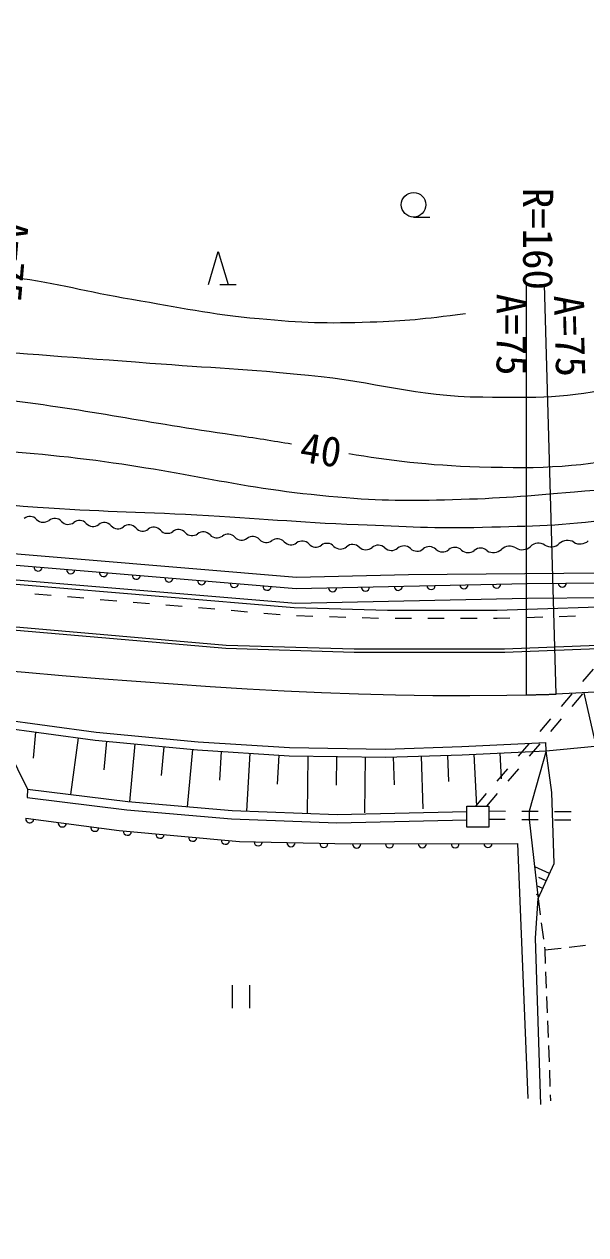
# Model space of a CAD drawing. Units: millimetres, scale not verified. Extents: x 40000 to 680000, y 20000 to 380000.
# Drawn here: x 219408 to 253626, y 247386 to 321184 of the extents above; entities that cross this region are included whole.
import ezdxf
from ezdxf.enums import TextEntityAlignment as Align

# ---------------------------------------------------------------- set-up
doc = ezdxf.new("R2010")
doc.units = ezdxf.units.MM
doc.header["$LTSCALE"] = 1000
doc.linetypes.add('LONG_DASHED_DOTTED', pattern=[15.25, 12, -1.5, 0.25, -1.5])
for name, color, linetype, lineweight in [('M-BGD', 7, 'Continuous', 13), ('M-BMK', 7, 'LONG_DASHED_DOTTED', 13), ('M-STR-HTXT', 7, 'Continuous', 13)]:
    doc.layers.add(name, color=color, linetype=linetype, lineweight=lineweight)
doc.styles.add('ＭＳ ゴシック', font='')
doc.styles.get('ＭＳ ゴシック').set_extended_font_data('MS Gothic')

msp = doc.modelspace()

# ---------------------------------------------------------------- linework, layer by layer
at = {"layer": 'M-BGD'}
for p, q in [((243133, 309426), (244133, 309426)), ((230630, 305321), (231230, 307321)), ((231230, 307321), (231830, 305321)), ((231330, 305321), (232330, 305321)), ((250019, 280308), (250023, 305279)), ((251831, 280351), (251107, 305318)), ((220059, 286457), (221056, 286374)), ((222052, 286290), (223049, 286207)), ((224045, 286123), (225042, 286040)), ((226038, 285956), (227035, 285872)), ((228031, 285789), (229028, 285705)), ((230024, 285622), (231021, 285538)), ((232017, 285455), (233014, 285371)), ((234010, 285288), (235007, 285204)), ((236004, 285130), (237003, 285101)), ((238003, 285071), (239003, 285041)), ((240002, 285011), (241002, 284982)), ((242001, 284966), (243001, 284966)), ((244001, 284966), (245001, 284966)), ((246001, 284966), (247001, 284966)), ((248001, 284966), (248226, 284966)), ((248226, 284966), (249001, 284991)), ((250001, 285023), (251000, 285054)), ((251999, 285086), (252999, 285118)), ((253441, 281112), (254092, 281871)), ((252139, 279594), (252790, 280353)), ((252798, 279594), (253449, 280353)), ((217735, 278347), (219608, 274544)), ((250837, 278075), (251488, 278834)), ((251496, 278075), (252147, 278834)), ((220093, 278028), (219947, 276451)), ((222690, 277677), (222223, 274225)), ((224419, 277471), (224254, 275737)), ((226153, 277306), (225818, 273789)), ((227912, 277138), (227744, 275380)), ((229670, 276970), (229337, 273483)), ((231417, 276851), (231307, 275103)), ((248394, 276757), (248467, 275175)), ((249536, 276557), (250186, 277316)), ((251211, 276888), (250174, 273207)), ((250194, 276557), (250845, 277316)), ((251211, 276888), (255234, 277283)), ((233165, 276740), (232943, 273213)), ((234929, 276629), (234817, 274865)), ((236694, 276572), (236640, 273076)), ((238442, 276545), (238415, 274797)), ((240190, 276518), (240137, 273117)), ((241890, 276513), (241946, 274813)), ((243590, 276569), (243695, 273347)), ((245201, 276621), (245254, 275010)), ((246812, 276684), (246959, 273520)), ((248234, 275038), (248885, 275798)), ((248892, 275038), (249543, 275798)), ((219608, 274544), (219581, 274045)), ((246932, 273520), (247583, 274279)), ((247591, 273520), (248242, 274279)), ((247726, 273230), (248726, 273220)), ((249726, 273211), (250726, 273201)), ((251726, 273192), (252726, 273182)), ((247722, 272730), (248722, 272720)), ((249722, 272711), (250722, 272701)), ((251722, 272692), (252721, 272683)), ((251422, 269409), (250526, 269820)), ((251005, 268500), (250646, 268665)), ((251213, 268955), (250765, 269160)), ((250797, 268046), (250617, 268128)), ((250726, 267892), (250852, 266900)), ((250914, 266404), (251040, 265412)), ((252613, 264923), (253606, 265040)), ((251102, 264916), (251123, 264749)), ((251123, 264749), (252117, 264865)), ((251123, 264749), (251155, 263918)), ((251175, 263418), (251213, 262419)), ((232082, 262609), (232082, 261209)), ((233132, 262609), (233132, 261209)), ((251233, 261919), (251271, 260920)), ((251291, 260421), (251329, 259421)), ((251348, 258922), (251387, 257922)), ((251406, 257423), (251445, 256424)), ((251464, 255924), (251479, 255550))]:
    msp.add_line(p, q, dxfattribs=at)
for points in [[(148255, 294806), (236005, 287481), (242832, 287635), (254636, 287738), (262694, 290561)], [(148256, 294104), (235984, 286781), (250057, 287098), (254741, 287139), (262892, 289994)], [(178248, 290464), (235851, 285635), (241546, 285466), (248218, 285466), (256864, 285742), (265392, 286413), (318613, 294114)], [(148256, 293198), (235957, 285880), (250071, 286198), (254898, 286240), (263190, 289145)], [(148102, 290246), (166981, 288677), (182652, 287383), (215131, 284567), (231692, 283138), (239518, 282901), (248684, 282901), (259511, 283336), (266665, 284008), (275789, 285074), (288820, 286930)], [(148121, 290463), (166998, 288876), (182669, 287582), (215149, 284766), (231704, 283338), (239521, 283101), (248680, 283101), (259498, 283535), (266644, 284207), (275764, 285273), (288792, 287128)], [(217735, 278347), (223729, 277537), (229964, 276942), (235550, 276590), (241435, 276498), (246097, 276651), (251211, 276888)], [(217802, 278842), (223786, 278034), (230004, 277441), (235570, 277089), (241431, 276998), (246077, 277150), (251188, 277388)], [(250884, 255338), (250559, 265468), (250726, 267892), (251703, 270024), (251563, 274346), (251211, 276888), (251188, 277388)], [(219608, 274544), (225715, 273798), (232071, 273245), (238467, 273009), (246376, 273188)], [(219581, 274045), (225663, 273301), (232040, 272746), (238463, 272508), (246376, 272688)], [(250174, 273207), (250173, 272707), (250726, 267892)], [(219497, 272788), (225183, 272038), (232526, 271367), (239316, 271209), (249463, 271248), (250095, 255693)]]:
    msp.add_lwpolyline(points, dxfattribs=at)
msp.add_lwpolyline([(246376, 273520), (247726, 273520), (247726, 272244), (246376, 272244)], close=True, dxfattribs=at)
msp.add_circle((243133, 310176), 750, dxfattribs=at)
at = {"layer": 'M-BGD', "lineweight": 18}
for centre, radius, start, end in [((219753, 290627), 555, 42.21123, 128.47434), ((220576, 291373), 555, 222.21123, 308.47434), ((221266, 290503), 555, 42.21123, 128.47434), ((222089, 291249), 555, 222.21123, 308.47434), ((222779, 290380), 555, 42.21123, 128.47434), ((224284, 290247), 553, 41.4647, 127.9179), ((223605, 291119), 553, 221.4647, 307.9179), ((225113, 290979), 553, 221.4647, 307.9179), ((225792, 290107), 553, 41.4647, 127.9179), ((226621, 290839), 553, 221.4647, 307.9179), ((227300, 289967), 553, 41.4647, 127.9179), ((228128, 290699), 553, 221.4647, 307.9179), ((228808, 289827), 553, 41.4647, 127.9179), ((229636, 290559), 553, 221.4647, 307.9179), ((230316, 289687), 553, 41.4647, 127.9179), ((231144, 290419), 553, 221.4647, 307.9179), ((231824, 289546), 553, 41.4647, 127.9179), ((232652, 290279), 553, 221.4647, 307.9179), ((233332, 289406), 553, 41.4647, 127.9179), ((234160, 290138), 553, 221.4647, 307.9179), ((234839, 289266), 553, 41.4647, 127.9179), ((235668, 289998), 553, 221.4647, 307.9179), ((236347, 289126), 553, 41.4647, 127.9179), ((237176, 289858), 553, 221.4647, 307.9179), ((237855, 288986), 553, 41.4647, 127.9179), ((238671, 289771), 580, 226.226, 310.50084), ((239425, 288888), 580, 46.226, 130.50084), ((240228, 289727), 580, 226.226, 310.50084), ((240982, 288844), 580, 46.226, 130.50084), ((242539, 288800), 580, 46.226, 130.50084), ((244095, 288755), 580, 46.226, 130.50084), ((245652, 288711), 580, 46.226, 130.50084), ((248988, 288640), 728, 58.1724, 133.07685), ((249756, 289877), 728, 238.1724, 313.07685), ((250750, 288814), 728, 58.1724, 133.07685), ((251517, 290050), 728, 238.1724, 313.07685), ((252511, 288987), 728, 58.1724, 133.07685), ((253279, 290224), 728, 238.1724, 313.07685), ((241785, 289682), 580, 226.226, 310.50084), ((243342, 289638), 580, 226.226, 310.50084), ((244898, 289593), 580, 226.226, 310.50084), ((246455, 289549), 580, 226.226, 310.50084), ((247209, 288666), 580, 46.226, 130.50084), ((247994, 289703), 728, 238.1724, 313.07685)]:
    msp.add_arc(centre, radius, start, end, dxfattribs=at)
at = {"layer": 'M-BGD'}
for centre, start, end in [((220255, 288094), 175.22812, 355.22812), ((222248, 287927), 175.22812, 355.22812), ((224241, 287761), 175.22812, 355.22812), ((226234, 287594), 175.22812, 355.22812), ((228227, 287428), 175.22812, 355.22812), ((230220, 287262), 175.22812, 355.22812), ((232214, 287095), 175.22812, 355.22812), ((252197, 287117), 180.49821, 0.49821), ((234207, 286929), 175.22812, 355.22812), ((238200, 286831), 181.29217, 1.29217), ((240199, 286876), 181.29217, 1.29217), ((242199, 286921), 181.29217, 1.29217), ((244198, 286966), 181.29217, 1.29217), ((246198, 287011), 181.29217, 1.29217), ((248197, 287056), 181.29217, 1.29217), ((219745, 272755), 172.48356, 352.48356), ((221728, 272494), 172.48356, 352.48356), ((223711, 272232), 172.48356, 352.48356), ((225696, 271991), 174.7778, 354.7778), ((227688, 271809), 174.7778, 354.7778), ((229679, 271627), 174.7778, 354.7778), ((231671, 271445), 174.7778, 354.7778), ((233667, 271340), 178.66778, 358.66778), ((235667, 271294), 178.66778, 358.66778), ((237666, 271247), 178.66778, 358.66778), ((239666, 271210), 180.22294, 0.22294), ((241666, 271218), 180.22294, 0.22294), ((243666, 271226), 180.22294, 0.22294), ((245666, 271233), 180.22294, 0.22294), ((247666, 271241), 180.22294, 0.22294)]:
    msp.add_arc(centre, 250, start, end, dxfattribs=at)
for points, knots in [([(98235, 321949), (99162, 320498), (99450, 319925), (100543, 318912), (101206, 318298), (101562, 317901), (102365, 317485), (103710, 316787), (104569, 316604), (106040, 316240), (107672, 315836), (108645, 315916), (110322, 315784), (112641, 315602), (113950, 315704), (116274, 315602), (123521, 315284), (127572, 314921), (134812, 314479), (137719, 314301), (139355, 314293), (142254, 314017), (145670, 313692), (147519, 313018), (150928, 312631), (153287, 312364), (154613, 312226), (156984, 312118), (161872, 311895), (164622, 312129), (169507, 311861), (172852, 311678), (174707, 311332), (178027, 310886), (182414, 310297), (184847, 309799), (189216, 309090), (193247, 308436), (195484, 307936), (199532, 307396), (203307, 306893), (205439, 306751), (209232, 306421), (212936, 306099), (215039, 306219), (218727, 305754), (221579, 305394), (223129, 304891), (225964, 304419), (228985, 303917), (230665, 303521), (233714, 303239), (236350, 302995), (237843, 302937), (240489, 303034), (242761, 303117), (243574, 303202), (246288, 303547)], [0, 0, 0, 0, 1, 1, 1, 2, 2, 2, 3, 3, 3, 4, 4, 4, 5, 5, 5, 6, 6, 6, 7, 7, 7, 8, 8, 8, 9, 9, 9, 10, 10, 10, 11, 11, 11, 12, 12, 12, 13, 13, 13, 14, 14, 14, 15, 15, 15, 16, 16, 16, 17, 17, 17, 18, 18, 18, 19, 19, 19, 19]), ([(62999, 314038), (64618, 314091), (65042, 314097), (66353, 314116), (68758, 314151), (70107, 313991), (72512, 314077), (75281, 314175), (76834, 314325), (79578, 314708), (82023, 315050), (83393, 315294), (85777, 315932), (87412, 316370), (88296, 316747), (89843, 317433), (90866, 317886), (91289, 318444), (92331, 318854), (93013, 319122), (93431, 319486), (94147, 319328), (94915, 319157), (95212, 318700), (95805, 318183), (97432, 316763), (97908, 315492), (99634, 314195), (102071, 312365), (103868, 311912), (106820, 311155), (109615, 310438), (111240, 310156), (114124, 310050), (118030, 309906), (120204, 310582), (124112, 310681), (127520, 310768), (129432, 310610), (132837, 310445), (137175, 310234), (139603, 310054), (143931, 309694), (149965, 309193), (153333, 308769), (159353, 308121), (162411, 307791), (164108, 307451), (167175, 307214), (171053, 306914), (173253, 307191), (177124, 306819), (184411, 306118), (188405, 305028), (195628, 303838), (200022, 303114), (202446, 302457), (206868, 301939), (210001, 301573), (211780, 301640), (214926, 301426), (219667, 301104), (222320, 300882), (227059, 300528), (230838, 300245), (232962, 300160), (236734, 299794), (240891, 299390), (243166, 298506), (247343, 298459), (250610, 298423), (252505, 298364), (255683, 299127), (259812, 300117), (262310, 300581), (265891, 302863), (268740, 304679), (270108, 306086), (272363, 308601), (275240, 311810), (275990, 313537), (278235, 317942)], [0, 0, 0, 0, 1, 1, 1, 2, 2, 2, 3, 3, 3, 4, 4, 4, 5, 5, 5, 6, 6, 6, 7, 7, 7, 8, 8, 8, 9, 9, 9, 10, 10, 10, 11, 11, 11, 12, 12, 12, 13, 13, 13, 14, 14, 14, 15, 15, 15, 16, 16, 16, 17, 17, 17, 18, 18, 18, 19, 19, 19, 20, 20, 20, 21, 21, 21, 22, 22, 22, 23, 23, 23, 24, 24, 24, 25, 25, 25, 26, 26, 26, 27, 27, 27, 27]), ([(64210, 305838), (67639, 305520), (68642, 305474), (71490, 305405), (75870, 305298), (78326, 305579), (82696, 305891), (85483, 306089), (87015, 306677), (89809, 306641), (90839, 306628), (91399, 306403), (92411, 306207), (96106, 305492), (98044, 304417), (101779, 303952), (105046, 303545), (106907, 303210), (110192, 303431), (113827, 303677), (115754, 304722), (119386, 304993), (122191, 305202), (123796, 305181), (126586, 304819), (129291, 304468), (130660, 303530), (133351, 303085), (138172, 302286), (140981, 302892), (145841, 302391), (153296, 301622), (157382, 300461), (164837, 299702), (171328, 299041), (174990, 298966), (181491, 298401), (191667, 297515), (197333, 296656), (207512, 295799), (213638, 295283), (217110, 295428), (223212, 294671), (229213, 293927), (232496, 292881), (238522, 292367), (241243, 292136), (242781, 292137), (245510, 292209), (248414, 292286), (250039, 292429), (252933, 292683), (256393, 292987), (258400, 292811), (261776, 293631), (263857, 294136), (265084, 294394), (266948, 295447), (269382, 296821), (270688, 297747), (272752, 299632), (274258, 301008), (274981, 301908), (276305, 303461), (278038, 305494), (278934, 306698), (280490, 308870), (283247, 312721), (283971, 314290), (286688, 319293)], [0, 0, 0, 0, 1, 1, 1, 2, 2, 2, 3, 3, 3, 4, 4, 4, 5, 5, 5, 6, 6, 6, 7, 7, 7, 8, 8, 8, 9, 9, 9, 10, 10, 10, 11, 11, 11, 12, 12, 12, 13, 13, 13, 14, 14, 14, 15, 15, 15, 16, 16, 16, 17, 17, 17, 18, 18, 18, 19, 19, 19, 20, 20, 20, 21, 21, 21, 22, 22, 22, 23, 23, 23, 23]), ([(92500, 297235), (94242, 297492), (94691, 297561), (96092, 297789), (97869, 298077), (98872, 298203), (100632, 298578), (102406, 298957), (103386, 299233), (105133, 299723), (106575, 300128), (107341, 300509), (108805, 300829), (111129, 301336), (112470, 301473), (114845, 301618), (117339, 301771), (118743, 301683), (121241, 301618), (123247, 301566), (124386, 301662), (126373, 301381), (127577, 301211), (128250, 301064), (129413, 300710), (130468, 300390), (130985, 299978), (132058, 299723), (133230, 299445), (133937, 299657), (135138, 299565), (138463, 299313), (140313, 299031), (143626, 298657), (145603, 298434), (146704, 298260), (148679, 298026), (151685, 297670), (153365, 297442), (156378, 297157), (160118, 296804), (162230, 296815), (165972, 296486), (169989, 296133), (172221, 295748), (176237, 295380), (178885, 295138), (180372, 295033), (183027, 294867), (185508, 294712), (186902, 294702), (189383, 294551), (193180, 294320), (195305, 294153), (199096, 293841), (202616, 293551), (204582, 293319), (208097, 292972), (212832, 292506), (215472, 292092), (220217, 291748), (224006, 291474), (226137, 291478), (229930, 291275), (233771, 291069), (235916, 290837), (239760, 290682), (242719, 290563), (244380, 290446), (247340, 290524), (250415, 290606), (252153, 290596), (255197, 291038), (258062, 291453), (259621, 291960), (262422, 292696), (264975, 293366), (266430, 293691), (268896, 294630), (271249, 295526), (272581, 296074), (274700, 297433), (276530, 298608), (277192, 299166), (279082, 300868)], [0, 0, 0, 0, 1, 1, 1, 2, 2, 2, 3, 3, 3, 4, 4, 4, 5, 5, 5, 6, 6, 6, 7, 7, 7, 8, 8, 8, 9, 9, 9, 10, 10, 10, 11, 11, 11, 12, 12, 12, 13, 13, 13, 14, 14, 14, 15, 15, 15, 16, 16, 16, 17, 17, 17, 18, 18, 18, 19, 19, 19, 20, 20, 20, 21, 21, 21, 22, 22, 22, 23, 23, 23, 24, 24, 24, 25, 25, 25, 26, 26, 26, 27, 27, 27, 28, 28, 28, 28])]:
    msp.add_open_spline(points, degree=3, knots=knots, dxfattribs=at)
at = {"layer": 'M-BGD', "lineweight": 18}
for points, knots in [([(239189, 295006), (241616, 294610), (244004, 294299), (247145, 294204), (251064, 294086), (253313, 294180), (257153, 294974), (260350, 295635), (262279, 295978), (265057, 297694), (269204, 300256), (271418, 302078), (274500, 305854), (276655, 308494), (277036, 310540), (278966, 313348), (280714, 315893), (281413, 316755), (283790, 319609)], [0, 0, 0, 0, 1, 1, 1, 2, 2, 2, 3, 3, 3, 4, 4, 4, 5, 5, 5, 6, 6, 6, 6]), ([(63569, 310177), (65198, 310308), (65688, 310302), (67048, 310320), (70487, 310364), (72385, 309616), (75825, 309601), (78292, 309591), (79680, 309635), (82137, 309858), (85055, 310122), (86650, 310773), (89579, 310782), (91692, 310788), (92872, 310437), (94917, 309909), (97778, 309171), (99164, 308022), (102051, 307394), (106452, 306438), (109044, 306527), (113548, 306522), (117423, 306517), (119579, 307017), (123453, 307086), (127365, 307156), (129562, 306989), (133462, 306676), (135677, 306498), (136901, 306228), (139107, 305957), (141993, 305604), (143604, 305359), (146498, 305085), (151059, 304652), (153623, 304489), (158200, 304263), (162166, 304068), (164397, 304171), (168362, 303956), (171454, 303787), (173184, 303640), (176266, 303340), (179642, 303010), (181531, 302793), (184888, 302313), (188627, 301779), (190692, 301279), (194435, 300773), (199652, 300069), (202593, 299815), (207830, 299285), (211857, 298877), (214129, 298801), (218146, 298310), (223643, 297638), (226675, 296931), (232158, 296154), (233444, 295972), (234604, 295784), (235694, 295600)], [0, 0, 0, 0, 1, 1, 1, 2, 2, 2, 3, 3, 3, 4, 4, 4, 5, 5, 5, 6, 6, 6, 7, 7, 7, 8, 8, 8, 9, 9, 9, 10, 10, 10, 11, 11, 11, 12, 12, 12, 13, 13, 13, 14, 14, 14, 15, 15, 15, 16, 16, 16, 17, 17, 17, 18, 18, 18, 19, 19, 19, 20, 20, 20, 20])]:
    msp.add_open_spline(points, degree=3, knots=knots, dxfattribs=at)
at = {"layer": 'M-BMK'}
for points in [[(286730, 284236), (284491, 283904), (282253, 283574), (280014, 283248), (277774, 282928), (275532, 282616), (273290, 282315), (271046, 282026), (268800, 281751), (266552, 281492), (264302, 281252), (262050, 281033), (259796, 280836), (257540, 280663), (255282, 280518), (253022, 280401), (251808, 280350)], [(214947, 282063), (217201, 281868), (219455, 281674), (221710, 281485), (223966, 281302), (226221, 281127), (228478, 280963), (230736, 280810), (232994, 280672), (235254, 280551), (237514, 280448), (239775, 280366), (242037, 280306), (244300, 280271), (246562, 280263), (248825, 280283), (250040, 280307)]]:
    msp.add_lwpolyline(points, dxfattribs=at)
msp.add_arc((250025, 318106), 37798, 269.99217, 272.73941, dxfattribs=at)
at = {"layer": 'M-STR-HTXT'}
msp.add_lwpolyline([(253511, 280426), (260996, 247386), (294123, 247386)], dxfattribs=at)

# ---------------------------------------------------------------- texts
at = {"layer": 'M-BGD', "style": 'ＭＳ ゴシック'}
for s, rotation, p in [('R=160', 269.992, (249259, 308100)), ('A=75', 265.052, (217095, 306875)), ('A=75', 271.66, (251200, 302136))]:
    msp.add_text(s, height=1833, rotation=rotation, dxfattribs=at).set_placement(p, align=Align.BOTTOM_CENTER)
msp.add_text('A=75', height=1833, rotation=269.992, dxfattribs=at).set_placement((250022, 302263), align=Align.TOP_CENTER)
msp.add_text('40', height=1833, rotation=351.169, dxfattribs=at).set_placement((237491, 295243), align=Align.MIDDLE_CENTER)

doc.saveas('drawing.dxf')
